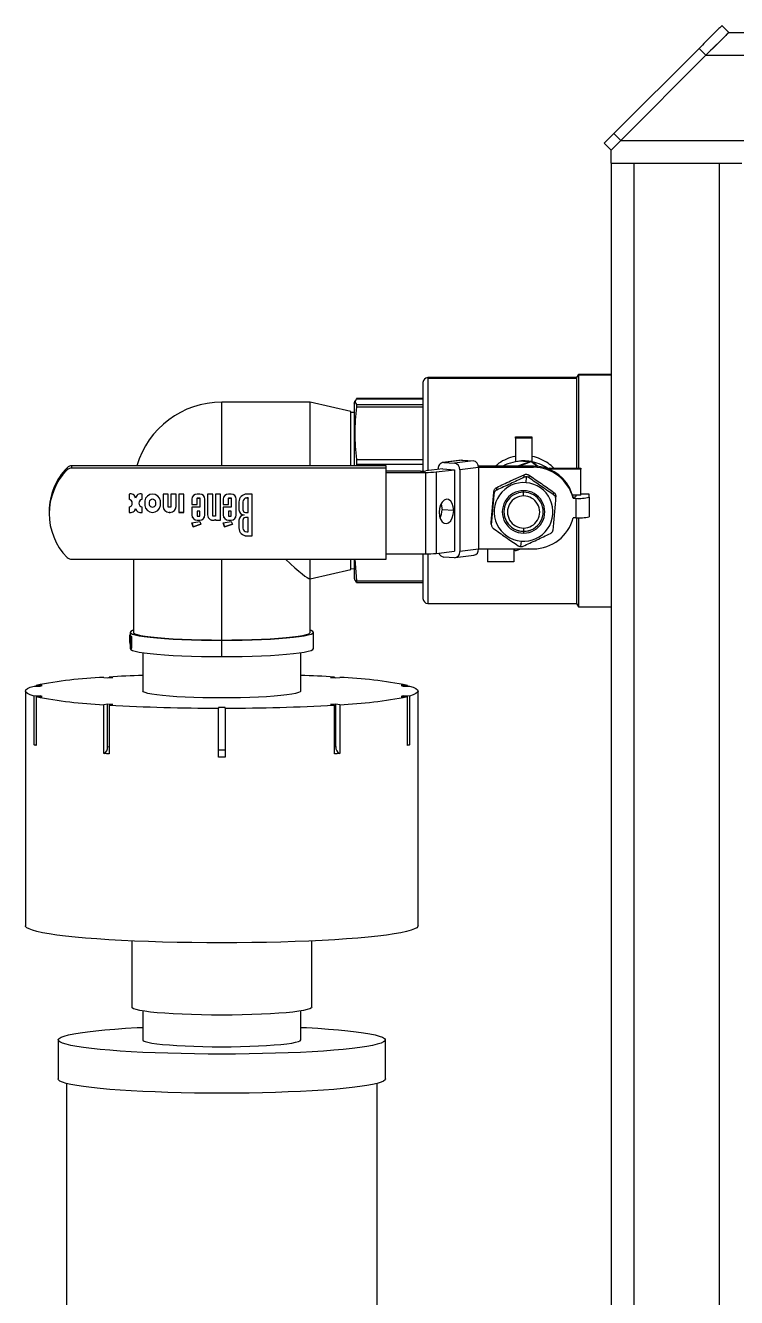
# Model space of a CAD drawing. Header units: millimetres. Extents: x -507 to 594, y -6 to 528.
# Drawn here: x 167.98 to 189.72, y 118.72 to 157.59 of the extents above; entities that cross this region are included whole.
import ezdxf

# ---------------------------------------------------------------- set-up
doc = ezdxf.new("R2010")
doc.units = ezdxf.units.MM

msp = doc.modelspace()

# ---------------------------------------------------------------- linework, layer by layer
at = {"color": 7, "linetype": 'Continuous', "lineweight": 25}
for p, q in [((189.4809, 157.3821), (189.2687, 157.5943)), ((189.481, 157.3823), (188.781, 156.6823)), ((189.481, 157.3823), (223.881, 157.3823)), ((188.5687, 156.8942), (185.9687, 154.2942)), ((188.7808, 156.6821), (186.1808, 154.0821)), ((188.781, 156.6823), (186.181, 154.0823)), ((188.7808, 156.6821), (188.5687, 156.8942)), ((185.881, 153.7823), (185.6689, 153.9944)), ((186.181, 154.0823), (185.881, 153.7823)), ((186.1808, 154.0821), (185.9687, 154.2942)), ((185.881, 153.3823), (185.881, 153.7823)), ((185.881, 153.3823), (185.881, 68.3823)), ((185.881, 153.3823), (186.581, 153.3823)), ((186.581, 153.3823), (186.581, 68.3823)), ((186.581, 153.3823), (189.181, 153.3823)), ((189.181, 153.3823), (189.181, 68.3823)), ((189.181, 153.3823), (189.881, 153.3823)), ((184.8233, 146.8323), (180.281, 146.8323)), ((180.281, 146.8191), (184.8233, 146.8191)), ((184.881, 146.9323), (184.8233, 146.8323)), ((184.8233, 146.8191), (184.881, 146.9187)), ((184.8233, 146.8323), (184.8233, 146.8191)), ((184.8233, 146.8191), (184.8233, 144.0635)), ((185.881, 146.9323), (184.881, 146.9323)), ((184.881, 146.9323), (184.881, 146.9187)), ((184.881, 146.9187), (184.881, 144.0629)), ((178.0965, 146.1885), (178.0445, 146.0973)), ((180.131, 146.1893), (178.0956, 146.1893)), ((178.0965, 146.1885), (180.131, 146.1885)), ((176.681, 146.0823), (173.981, 146.0823)), ((177.931, 145.7953), (176.681, 146.0823)), ((176.681, 144.1396), (176.681, 146.0823)), ((177.931, 144.1396), (177.931, 145.7953)), ((178.0475, 146.119), (178.031, 146.0573)), ((178.031, 146.0471), (178.0445, 146.0973)), ((178.031, 146.0573), (178.031, 146.0471)), ((178.031, 146.0471), (178.031, 144.1396)), ((178.0445, 146.0973), (178.0965, 146.0062)), ((178.0965, 146.0062), (180.131, 146.0062)), ((178.0965, 145.9355), (180.131, 145.9355)), ((178.031, 145.767), (177.931, 145.7702)), ((182.956, 144.9843), (182.956, 145.0192)), ((182.956, 145.0192), (183.456, 145.0192)), ((183.456, 145.0192), (183.456, 144.9843)), ((182.956, 144.9843), (182.956, 144.2637)), ((183.456, 144.9843), (182.956, 144.9843)), ((183.456, 144.9843), (183.456, 144.2714)), ((178.0965, 144.3328), (180.131, 144.3328)), ((181.3132, 144.3094), (180.7396, 144.238)), ((181.3379, 144.3102), (180.7643, 144.2388)), ((180.7643, 144.2388), (181.0919, 144.2188)), ((181.6655, 144.2902), (181.0919, 144.2188)), ((181.3132, 144.3094), (181.3379, 144.3102)), ((181.3379, 144.3102), (181.6655, 144.2902)), ((183.4303, 144.2738), (183.0236, 144.1264)), ((183.4303, 144.2562), (183.0786, 144.1264)), ((183.206, 144.2826), (183.206, 144.287)), ((183.206, 144.2826), (183.4114, 144.267)), ((183.4303, 144.2562), (183.4303, 144.2738)), ((183.4599, 144.251), (183.4599, 144.2686)), ((183.6385, 144.1193), (183.4599, 144.2686)), ((183.6329, 144.105), (183.4599, 144.251)), ((169.2582, 144.0109), (169.2582, 144.0806)), ((169.4002, 144.0698), (169.4002, 144.1396)), ((179.006, 144.1396), (169.4002, 144.1396)), ((179.006, 144.0698), (169.4002, 144.0698)), ((178.0965, 144.1868), (178.0941, 144.1396)), ((178.0965, 144.1868), (180.131, 144.1868)), ((179.006, 144.0698), (179.006, 144.1396)), ((179.006, 141.2805), (179.006, 144.0698)), ((180.057, 143.9727), (179.006, 143.9727)), ((179.006, 143.9379), (180.211, 143.9379)), ((180.211, 143.9379), (180.211, 141.4474)), ((180.7367, 144.0412), (180.2138, 143.9793)), ((180.5331, 143.952), (181.0996, 144.0191)), ((180.5331, 143.952), (180.5331, 141.4616)), ((180.6005, 144.0251), (180.6005, 144.0495)), ((180.7367, 144.0412), (181.0996, 144.0191)), ((181.0996, 144.0191), (181.0996, 141.5286)), ((181.8293, 144.0809), (181.2558, 144.0095)), ((181.2558, 144.0095), (181.2558, 141.5191)), ((183.506, 144.1264), (181.8251, 144.1264)), ((181.8291, 144.0915), (183.506, 144.0915)), ((181.8293, 144.0809), (181.8293, 141.5904)), ((182.8045, 143.6758), (183.2231, 143.8659)), ((183.2231, 143.7871), (183.2231, 143.8659)), ((183.3725, 143.7741), (183.3725, 143.8529)), ((183.506, 144.0915), (183.506, 144.1264)), ((183.9886, 144.0711), (183.9886, 144.0379)), ((183.9886, 144.0711), (184.956, 144.0623)), ((183.9886, 144.0379), (184.016, 144.018)), ((184.956, 144.0379), (183.9886, 144.0379)), ((184.956, 144.0623), (184.956, 144.0379)), ((184.956, 143.241), (184.956, 144.0379)), ((182.3859, 143.3982), (182.3859, 143.477)), ((183.2844, 143.6217), (183.2996, 143.8013)), ((184.7195, 143.183), (184.606, 143.4726)), ((171.1468, 143.2729), (171.1468, 143.1135)), ((171.5468, 143.1135), (171.5468, 143.2729)), ((171.6252, 143.068), (171.6252, 142.92)), ((172.1052, 142.92), (172.1052, 143.068)), ((172.3468, 143.2729), (172.1868, 143.2729)), ((172.1868, 143.2729), (172.1868, 142.8983)), ((172.3468, 142.8744), (172.3468, 143.2729)), ((172.5868, 143.2729), (172.4268, 143.2729)), ((172.4268, 143.2729), (172.4268, 142.8744)), ((172.5868, 142.8983), (172.5868, 143.2729)), ((172.8268, 143.2729), (172.6668, 143.2729)), ((172.6668, 143.2729), (172.6668, 142.715)), ((172.8268, 142.715), (172.8268, 143.2729)), ((173.0668, 143.1144), (173.0668, 143.1135)), ((173.0668, 143.1135), (173.0668, 142.9541)), ((173.3068, 143.2729), (173.2268, 143.2729)), ((173.2268, 143.1542), (173.3068, 143.1542)), ((173.2268, 143.1542), (173.2268, 143.1533)), ((173.2268, 142.9541), (173.2268, 143.1533)), ((173.2268, 143.1533), (173.3068, 143.1533)), ((173.3068, 143.1542), (173.3068, 143.1533)), ((173.3068, 143.1533), (173.3068, 142.8744)), ((173.4668, 143.1135), (173.4668, 143.1144)), ((173.4668, 142.6353), (173.4668, 143.1135)), ((173.7068, 143.2729), (173.5468, 143.2729)), ((173.5468, 143.2729), (173.5468, 142.6353)), ((173.7068, 142.5955), (173.7068, 143.2729)), ((173.9468, 143.2729), (173.7868, 143.2729)), ((173.7868, 143.2729), (173.7868, 142.5955)), ((173.9468, 142.4759), (173.9468, 143.2729)), ((174.0268, 143.1144), (174.0268, 143.1135)), ((174.0268, 143.1135), (174.0268, 142.9541)), ((174.2668, 143.2729), (174.1868, 143.2729)), ((174.1868, 143.1542), (174.2668, 143.1542)), ((174.1868, 143.1542), (174.1868, 143.1533)), ((174.1868, 142.9541), (174.1868, 143.1533)), ((174.1868, 143.1533), (174.2668, 143.1533)), ((174.2668, 143.1542), (174.2668, 143.1533)), ((174.2668, 143.1533), (174.2668, 142.8744)), ((174.4268, 143.1135), (174.4268, 143.1144)), ((174.4268, 142.6353), (174.4268, 143.1135)), ((174.9068, 143.2729), (174.7468, 143.2729)), ((174.7868, 143.1542), (174.7468, 143.1542)), ((174.7468, 143.1542), (174.7468, 143.1533)), ((174.7868, 143.1533), (174.7468, 143.1533)), ((174.7868, 143.1542), (174.7868, 143.1533)), ((174.7868, 142.715), (174.7868, 143.1533)), ((174.9068, 141.9978), (174.9068, 143.2729)), ((182.2999, 143.2758), (182.2999, 143.3546)), ((183.206, 143.3307), (183.206, 143.3761)), ((184.1292, 143.2463), (184.1292, 143.3251)), ((184.1932, 143.1238), (184.1932, 143.2027)), ((184.956, 143.241), (184.6968, 143.241)), ((184.7195, 143.1451), (184.7195, 143.183)), ((184.7195, 143.1451), (184.806, 143.1451)), ((184.806, 143.241), (184.806, 143.1974)), ((184.806, 143.1451), (184.806, 142.5474)), ((185.206, 143.2758), (184.956, 143.2758)), ((185.206, 143.18), (185.206, 143.2758)), ((185.206, 143.18), (185.206, 142.5822)), ((168.706, 142.7449), (168.706, 142.6752)), ((171.1468, 142.8744), (171.1468, 142.7142)), ((171.2468, 142.994), (171.2468, 142.9948)), ((171.3468, 142.837), (171.3468, 142.8362)), ((171.4468, 142.9948), (171.4468, 142.994)), ((171.5468, 142.7142), (171.5468, 142.8744)), ((171.7652, 143.0314), (171.7652, 143.0305)), ((171.7652, 143.0305), (171.7652, 142.9574)), ((171.9652, 143.0314), (171.9652, 143.0305)), ((171.9652, 142.9574), (171.9652, 143.0305)), ((172.4268, 142.8744), (172.3468, 142.8744)), ((172.3708, 142.7159), (172.4028, 142.7159)), ((172.3708, 142.7159), (172.3708, 142.715)), ((172.3708, 142.715), (172.4028, 142.715)), ((172.4028, 142.7159), (172.4028, 142.715)), ((172.6668, 142.7159), (172.8268, 142.7159)), ((172.6668, 142.715), (172.8268, 142.715)), ((173.0668, 142.955), (173.2268, 142.955)), ((173.0668, 142.9541), (173.2268, 142.9541)), ((173.3068, 142.8744), (173.0668, 142.8744)), ((173.0668, 142.8744), (173.0668, 142.6353)), ((173.3068, 142.7557), (173.2268, 142.7557)), ((173.2268, 142.7557), (173.2268, 142.7549)), ((173.3068, 142.7549), (173.2268, 142.7549)), ((173.2268, 142.7549), (173.2268, 142.5955)), ((173.3068, 142.7557), (173.3068, 142.7549)), ((173.3068, 142.5955), (173.3068, 142.7549)), ((174.0268, 142.955), (174.1868, 142.955)), ((174.0268, 142.9541), (174.1868, 142.9541)), ((174.2668, 142.8744), (174.0268, 142.8744)), ((174.0268, 142.8744), (174.0268, 142.6353)), ((174.2668, 142.7557), (174.1868, 142.7557)), ((174.1868, 142.7557), (174.1868, 142.7549)), ((174.2668, 142.7549), (174.1868, 142.7549)), ((174.1868, 142.7549), (174.1868, 142.5955)), ((174.2668, 142.7557), (174.2668, 142.7549)), ((174.2668, 142.5955), (174.2668, 142.7549)), ((174.5068, 143.0347), (174.5068, 143.0338)), ((174.5068, 143.0338), (174.5068, 142.7947)), ((174.6268, 143.0347), (174.6268, 143.0338)), ((174.6268, 143.0338), (174.6268, 142.7947)), ((174.7068, 142.715), (174.7868, 142.715)), ((181.07, 142.7703), (180.7133, 142.7932)), ((173.0668, 142.3962), (173.3068, 142.4361)), ((173.1068, 142.2767), (173.0668, 142.3962)), ((173.0671, 142.3963), (173.1068, 142.2776)), ((173.1068, 142.2776), (173.3464, 142.3571)), ((173.3468, 142.3564), (173.1068, 142.2767)), ((173.1068, 142.2767), (173.1068, 142.2776)), ((173.2268, 142.5955), (173.3068, 142.5955)), ((173.2268, 142.4768), (173.3068, 142.4768)), ((173.2268, 142.4768), (173.2268, 142.4759)), ((173.2268, 142.4759), (173.3068, 142.4759)), ((173.3068, 142.4768), (173.3068, 142.4759)), ((173.3068, 142.4361), (173.3468, 142.3564)), ((173.7868, 142.5955), (173.7068, 142.5955)), ((173.7868, 142.4982), (173.7868, 142.4973)), ((173.7868, 142.4973), (173.7868, 142.4759)), ((173.7868, 142.4768), (173.9468, 142.4768)), ((173.7868, 142.4759), (173.9468, 142.4759)), ((174.0268, 142.3962), (174.2668, 142.4361)), ((174.0668, 142.2767), (174.0268, 142.3962)), ((174.0271, 142.3963), (174.0668, 142.2776)), ((174.0668, 142.2776), (174.3064, 142.3571)), ((174.3068, 142.3564), (174.0668, 142.2767)), ((174.0668, 142.2767), (174.0668, 142.2776)), ((174.1868, 142.5955), (174.2668, 142.5955)), ((174.1868, 142.4768), (174.2668, 142.4768)), ((174.1868, 142.4768), (174.1868, 142.4759)), ((174.1868, 142.4759), (174.2668, 142.4759)), ((174.2668, 142.4768), (174.2668, 142.4759)), ((174.2668, 142.4361), (174.3068, 142.3564)), ((174.5068, 142.4768), (174.5068, 142.4759)), ((174.5068, 142.4759), (174.5068, 142.2369)), ((174.6268, 142.4768), (174.6268, 142.4759)), ((174.6268, 142.4759), (174.6268, 142.2369)), ((174.6668, 142.6362), (174.6668, 142.6353)), ((174.7868, 142.5565), (174.7068, 142.5565)), ((174.7068, 142.5565), (174.7068, 142.5556)), ((174.7868, 142.5556), (174.7068, 142.5556)), ((174.7868, 142.5565), (174.7868, 142.5556)), ((174.7868, 142.1173), (174.7868, 142.5556)), ((182.2194, 142.3591), (182.2194, 142.4379)), ((184.806, 142.5474), (184.7195, 142.5474)), ((184.8233, 142.5474), (184.8233, 139.9323)), ((184.881, 142.548), (184.881, 139.8323)), ((174.7468, 142.1173), (174.7868, 142.1173)), ((174.7468, 141.9986), (174.9068, 141.9986)), ((174.7468, 141.9986), (174.7468, 141.9978)), ((174.7468, 141.9978), (174.9068, 141.9978)), ((183.206, 142.2335), (183.206, 142.1359)), ((183.206, 142.1352), (183.206, 142.0811)), ((180.5331, 141.4616), (181.0996, 141.5286)), ((181.8293, 141.5904), (181.2558, 141.5191)), ((181.8293, 141.601), (183.506, 141.601)), ((182.106, 141.601), (182.106, 141.1988)), ((182.8958, 141.601), (182.9521, 141.5544)), ((182.906, 141.5926), (182.906, 141.1988)), ((182.9816, 141.5492), (183.1272, 141.601)), ((183.1276, 141.8354), (183.1124, 141.67)), ((183.206, 141.5929), (183.135, 141.5948)), ((183.354, 141.601), (183.206, 141.5929)), ((169.4002, 141.2805), (179.006, 141.2805)), ((171.281, 141.2805), (171.281, 139.0488)), ((176.681, 140.6823), (176.681, 141.2805)), ((177.931, 140.9693), (177.931, 141.2805)), ((178.031, 141.2805), (178.031, 140.7073)), ((178.0456, 141.2805), (178.0965, 140.622)), ((179.006, 141.4474), (180.211, 141.4474)), ((181.0919, 141.3298), (180.7643, 141.3498)), ((181.1166, 141.3306), (181.6902, 141.402)), ((182.906, 141.1988), (182.106, 141.1988)), ((176.681, 140.6823), (177.931, 140.9693)), ((177.931, 140.9944), (178.031, 140.9975)), ((176.6707, 140.6823), (176.681, 140.6823)), ((176.681, 139.0488), (176.681, 140.6823)), ((178.031, 140.7073), (178.0475, 140.6455)), ((178.0965, 140.576), (178.0563, 140.6465)), ((178.0957, 140.5752), (180.131, 140.5752)), ((178.0965, 140.622), (180.131, 140.622)), ((180.281, 139.9323), (184.8233, 139.9323)), ((184.8233, 139.9323), (184.881, 139.8323)), ((184.881, 139.8323), (185.881, 139.8323)), ((171.1712, 138.97), (171.181, 138.97)), ((171.1712, 138.8749), (171.1712, 138.9196)), ((171.1712, 138.8749), (171.1712, 138.8526)), ((171.1712, 138.7857), (171.1712, 138.8526)), ((171.1712, 138.8526), (171.1728, 138.8526)), ((171.1721, 138.974), (171.181, 138.974)), ((171.1721, 138.9603), (171.1821, 138.9603)), ((171.1721, 138.9268), (171.1721, 138.871)), ((171.1721, 138.871), (171.1728, 138.871)), ((171.1721, 138.7706), (171.1721, 138.8152)), ((171.1728, 138.9759), (171.181, 138.9759)), ((171.1728, 138.9759), (171.1728, 138.974)), ((171.1728, 138.9583), (171.1828, 138.9583)), ((171.1728, 138.8468), (171.1728, 138.9249)), ((171.1728, 138.8133), (171.1728, 138.7687)), ((171.1748, 138.9798), (171.181, 138.9798)), ((171.1748, 138.9098), (171.1748, 138.7759)), ((171.176, 138.9818), (171.181, 138.9818)), ((171.176, 138.9818), (171.176, 138.9798)), ((171.176, 138.774), (171.176, 138.9525)), ((171.176, 138.9525), (171.186, 138.9525)), ((171.1791, 138.9857), (171.181, 138.9857)), ((171.1791, 138.9486), (171.1791, 138.7589)), ((171.1791, 138.9486), (171.1891, 138.9486)), ((171.181, 138.9937), (171.1808, 138.9937)), ((171.1809, 138.7569), (171.1809, 138.9466)), ((171.1809, 138.9466), (171.1909, 138.9466)), ((171.181, 139.0488), (171.181, 138.9525)), ((171.185, 138.9427), (171.185, 138.7196)), ((171.185, 138.9427), (171.195, 138.9427)), ((171.1873, 138.8515), (171.1873, 138.8961)), ((171.1873, 138.7622), (171.1873, 138.8292)), ((171.1873, 138.8292), (171.1954, 138.8292)), ((171.1891, 138.9466), (171.1891, 138.9486)), ((171.1925, 138.9369), (171.2026, 138.9369)), ((171.1925, 138.9034), (171.1925, 138.8476)), ((171.1925, 138.8476), (171.1954, 138.8476)), ((171.1925, 138.7472), (171.1925, 138.7918)), ((171.1954, 138.9349), (171.2055, 138.9349)), ((171.1954, 138.8233), (171.1954, 138.9014)), ((171.1954, 138.7899), (171.1954, 138.7452)), ((171.2017, 138.8864), (171.2017, 138.7525)), ((171.2268, 138.9234), (171.2051, 138.9234)), ((171.2051, 138.7952), (171.2051, 138.8621)), ((171.2106, 138.7922), (171.2106, 138.8592)), ((171.2166, 138.9232), (171.2267, 138.9232)), ((171.2186, 138.8887), (171.2186, 138.766)), ((171.2251, 138.9193), (171.2353, 138.9193)), ((171.2251, 138.9193), (171.2251, 138.5623)), ((171.2353, 138.5623), (171.2353, 138.9193)), ((173.981, 138.3067), (173.981, 138.8048)), ((176.781, 138.5507), (176.781, 139.0488)), ((171.1713, 138.6843), (171.1814, 138.6843)), ((171.1728, 138.724), (171.1809, 138.724)), ((171.1732, 138.7007), (171.1832, 138.7007)), ((171.1809, 138.7235), (171.1809, 138.7295)), ((171.181, 138.6843), (171.181, 138.5507)), ((171.185, 138.7196), (171.1903, 138.7196)), ((171.1885, 138.6609), (171.1986, 138.6609)), ((171.1925, 138.7472), (171.1954, 138.7472)), ((171.1954, 138.7006), (171.2051, 138.7006)), ((171.1969, 138.6773), (171.2051, 138.6773)), ((171.2051, 138.639), (171.2051, 138.7059)), ((171.2106, 138.636), (171.2106, 138.703)), ((171.2126, 138.7466), (171.2227, 138.7466)), ((171.2186, 138.7214), (171.2186, 138.5987)), ((171.2251, 138.5623), (171.2353, 138.5623)), ((171.566, 138.4272), (171.566, 137.2557)), ((176.396, 137.2557), (176.396, 138.4272)), ((170.3739, 137.6735), (170.4909, 137.6595)), ((170.4909, 137.6595), (170.6527, 137.6697)), ((170.5357, 137.6623), (170.5357, 137.6838)), ((170.6527, 137.6697), (170.5357, 137.6838)), ((177.4263, 137.6838), (177.3092, 137.6697)), ((177.3092, 137.6697), (177.471, 137.6595)), ((177.4263, 137.6838), (177.4263, 137.6623)), ((177.471, 137.6595), (177.5881, 137.6735)), ((167.981, 137.2557), (167.981, 130.0831)), ((168.2445, 137.4089), (168.434, 137.4036)), ((168.3063, 137.4072), (168.3063, 137.4255)), ((168.4958, 137.4202), (168.3063, 137.4255)), ((168.434, 137.4036), (168.4958, 137.4202)), ((179.6556, 137.4255), (179.4662, 137.4202)), ((179.4662, 137.4202), (179.528, 137.4036)), ((179.528, 137.4036), (179.7174, 137.4089)), ((179.6556, 137.4255), (179.6556, 137.4072)), ((179.981, 130.0831), (179.981, 137.2557)), ((168.434, 137.1077), (168.2445, 137.1024)), ((168.2445, 135.6081), (168.2445, 137.1024)), ((168.3063, 137.0858), (168.4958, 137.0912)), ((168.3063, 137.0858), (168.3063, 135.5915)), ((168.4958, 137.0912), (168.434, 137.1077)), ((168.434, 137.0894), (168.434, 137.1077)), ((170.4909, 136.8518), (170.3739, 136.8378)), ((170.3739, 135.3435), (170.3739, 136.8378)), ((170.6527, 136.8416), (170.4909, 136.8518)), ((170.4909, 135.5568), (170.4909, 136.8518)), ((170.5357, 136.8275), (170.6527, 136.8416)), ((177.471, 136.8518), (177.3092, 136.8416)), ((177.3092, 136.8416), (177.4263, 136.8275)), ((177.5881, 136.8378), (177.471, 136.8518)), ((177.471, 135.5568), (177.471, 136.8518)), ((177.5881, 136.8378), (177.5881, 135.3435)), ((179.528, 137.1077), (179.4662, 137.0912)), ((179.4662, 137.0912), (179.6556, 137.0858)), ((179.7174, 137.1024), (179.528, 137.1077)), ((179.528, 137.0894), (179.528, 137.1077)), ((179.6556, 135.5915), (179.6556, 137.0858)), ((179.7174, 137.1024), (179.7174, 135.6081)), ((170.5357, 136.8275), (170.5357, 135.3332)), ((174.081, 136.7502), (173.881, 136.7502)), ((173.881, 136.7502), (173.881, 136.7328)), ((173.881, 135.2385), (173.881, 136.7328)), ((174.081, 136.7328), (174.081, 136.7502)), ((174.081, 136.7328), (174.081, 135.2385)), ((177.4263, 135.3332), (177.4263, 136.8275)), ((168.2747, 135.5998), (168.2445, 135.6081)), ((168.3063, 135.5915), (168.2747, 135.5998)), ((170.4543, 135.3383), (170.3739, 135.3435)), ((170.5357, 135.3332), (170.4543, 135.3383)), ((173.881, 135.4551), (174.081, 135.4551)), ((177.5077, 135.3383), (177.4263, 135.3332)), ((177.5881, 135.3435), (177.5077, 135.3383)), ((179.6873, 135.5998), (179.6556, 135.5915)), ((179.7174, 135.6081), (179.6873, 135.5998)), ((173.981, 135.2384), (173.881, 135.2385)), ((174.081, 135.2385), (173.981, 135.2384)), ((171.231, 129.6183), (171.231, 127.5926)), ((176.731, 127.5926), (176.731, 129.6183)), ((171.566, 127.4779), (171.566, 126.5964)), ((176.396, 126.5964), (176.396, 127.4779)), ((168.981, 126.5964), (168.981, 125.4009)), ((178.981, 125.4009), (178.981, 126.5964)), ((169.231, 125.2649), (169.231, 100.9942)), ((178.731, 100.9942), (178.731, 125.2649))]:
    msp.add_line(p, q, dxfattribs=at)
at = {"color": 8, "linetype": 'Continuous', "lineweight": 25}
for p, q in [((188.781, 156.6823), (223.881, 156.6823)), ((186.181, 154.0823), (223.881, 154.0823)), ((180.281, 146.8323), (180.281, 146.8191)), ((180.281, 146.8191), (180.281, 143.9873)), ((184.881, 146.9187), (185.881, 146.9187)), ((173.981, 144.1396), (173.981, 146.0823)), ((183.206, 143.215), (183.206, 143.3307)), ((183.206, 142.1352), (183.206, 142.1359)), ((173.981, 138.8135), (173.981, 141.2805)), ((180.281, 141.4479), (180.281, 139.9323)), ((171.1748, 138.9098), (171.176, 138.9098)), ((171.2017, 138.8864), (171.2059, 138.8864)), ((171.2106, 138.8592), (171.2186, 138.8592)), ((171.2106, 138.7922), (171.2186, 138.7922)), ((171.1748, 138.7759), (171.176, 138.7759)), ((171.2106, 138.703), (171.2186, 138.703)), ((171.2106, 138.636), (171.2186, 138.636)), ((171.2145, 138.768), (171.2186, 138.768)), ((171.2166, 138.5996), (171.2186, 138.5996)), ((170.4909, 135.5568), (170.5357, 135.5539)), ((177.4263, 135.5539), (177.471, 135.5568))]:
    msp.add_line(p, q, dxfattribs=at)
at = {"color": 7, "linetype": 'Continuous', "lineweight": 25, "flags": 128}
for points in [[(181.07, 142.7703), (181.0591, 142.8845), (181.0275, 142.9849), (180.9783, 143.0617), (180.9163, 143.1074), (180.8476, 143.1176), (180.7788, 143.0912), (180.7168, 143.0308), (180.6676, 142.9423), (180.636, 142.8344), (180.6252, 142.7177)], [(180.6252, 142.7177), (180.636, 142.6035), (180.6676, 142.5031), (180.7168, 142.4263), (180.7788, 142.3806), (180.8476, 142.3704), (180.9163, 142.3968), (180.9783, 142.4572), (181.0275, 142.5457), (181.0591, 142.6536), (181.07, 142.7703)], [(180.6835, 142.9767), (180.7024, 142.9074), (180.7133, 142.7932)], [(171.281, 139.1134), (171.2512, 139.1031), (171.1986, 139.0761), (171.181, 139.0488), (171.1986, 139.0215), (171.2512, 138.9945), (171.3381, 138.9682), (171.4583, 138.9429), (171.6102, 138.919), (171.7919, 138.8967), (172.0011, 138.8762), (172.2352, 138.858), (172.4913, 138.8422), (172.7661, 138.8289), (173.0562, 138.8185), (173.3579, 138.8109), (173.6675, 138.8063), (173.981, 138.8048)], [(171.281, 139.0488), (171.2856, 139.0351), (171.322, 139.0079), (171.3944, 138.9813), (171.5018, 138.9556), (171.6427, 138.9311), (171.8153, 138.9083), (172.0171, 138.8873), (172.2455, 138.8685), (172.4973, 138.8522), (172.7692, 138.8385), (173.0575, 138.8277), (173.3583, 138.8198), (173.6675, 138.8151), (173.981, 138.8135)], [(173.981, 138.8048), (174.2945, 138.8063), (174.6041, 138.8109), (174.9058, 138.8185), (175.1959, 138.8289), (175.4707, 138.8422), (175.7268, 138.858), (175.9609, 138.8762), (176.1701, 138.8967), (176.3518, 138.919), (176.5037, 138.9429), (176.6239, 138.9682), (176.7108, 138.9945), (176.7634, 139.0215), (176.781, 139.0488), (176.7634, 139.0761), (176.7108, 139.1031), (176.681, 139.1134)], [(173.981, 138.8135), (174.2944, 138.8151), (174.6037, 138.8198), (174.9044, 138.8277), (175.1927, 138.8385), (175.4647, 138.8522), (175.7165, 138.8685), (175.9449, 138.8873), (176.1467, 138.9083), (176.3193, 138.9311), (176.4602, 138.9556), (176.5676, 138.9813), (176.64, 139.0079), (176.6764, 139.0351), (176.681, 139.0488)], [(171.181, 138.5507), (171.1986, 138.5234), (171.2512, 138.4964), (171.3381, 138.4701), (171.4583, 138.4448), (171.6102, 138.4209), (171.7919, 138.3986), (172.0011, 138.3781), (172.2352, 138.3599), (172.4913, 138.3441), (172.7661, 138.3308), (173.0562, 138.3204), (173.3579, 138.3128), (173.6675, 138.3082), (173.981, 138.3067)], [(173.981, 138.3067), (174.2945, 138.3082), (174.6041, 138.3128), (174.9058, 138.3204), (175.1959, 138.3308), (175.4707, 138.3441), (175.7268, 138.3599), (175.9609, 138.3781), (176.1701, 138.3986), (176.3518, 138.4209), (176.5037, 138.4448), (176.6239, 138.4701), (176.7108, 138.4964), (176.7634, 138.5234), (176.781, 138.5507)], [(168.2445, 137.1024), (168.1297, 137.1399), (168.0472, 137.1782), (167.9976, 137.2168), (167.981, 137.2557), (167.9976, 137.2945), (168.0472, 137.3332), (168.1297, 137.3714), (168.2445, 137.4089)], [(173.981, 137.0452), (173.6899, 137.0467), (173.403, 137.0513), (173.1246, 137.0589), (172.8587, 137.0693), (172.6091, 137.0824), (172.3796, 137.0981), (172.1733, 137.1161), (171.9935, 137.1361), (171.8426, 137.1578), (171.7229, 137.181), (171.6362, 137.2053), (171.5836, 137.2303), (171.566, 137.2557)], [(176.396, 137.2557), (176.3784, 137.2303), (176.3258, 137.2053), (176.2391, 137.181), (176.1194, 137.1578), (175.9685, 137.1361), (175.7886, 137.1161), (175.5824, 137.0981), (175.3529, 137.0824), (175.1033, 137.0693), (174.8374, 137.0589), (174.5589, 137.0513), (174.2721, 137.0467), (173.981, 137.0452)], [(179.7174, 137.4089), (179.8323, 137.3714), (179.9147, 137.3332), (179.9644, 137.2945), (179.981, 137.2557), (179.9644, 137.2168), (179.9147, 137.1782), (179.8323, 137.1399), (179.7174, 137.1024)], [(168.2445, 135.6081), (168.2815, 135.6131), (168.3063, 135.6209)], [(179.6556, 135.6209), (179.6804, 135.6131), (179.7174, 135.6081)], [(173.981, 129.5601), (173.5217, 129.5617), (173.0651, 129.5662), (172.6139, 129.5739), (172.1707, 129.5845), (171.7381, 129.598), (171.3187, 129.6144), (170.9149, 129.6336), (170.5291, 129.6553), (170.1635, 129.6796), (169.8204, 129.7063), (169.5017, 129.7351), (169.2092, 129.766), (168.9448, 129.7988), (168.7099, 129.8332), (168.506, 129.8691), (168.3342, 129.9063), (168.1955, 129.9445), (168.0907, 129.9835), (168.0206, 130.0231), (167.9854, 130.063), (167.981, 130.0831)], [(179.981, 130.0831), (179.9766, 130.063), (179.9414, 130.0231), (179.8712, 129.9835), (179.7665, 129.9445), (179.6278, 129.9063), (179.456, 129.8691), (179.2521, 129.8332), (179.0172, 129.7988), (178.7527, 129.766), (178.4603, 129.7351), (178.1416, 129.7063), (177.7984, 129.6796), (177.4329, 129.6553), (177.0471, 129.6336), (176.6433, 129.6144), (176.2239, 129.598), (175.7913, 129.5845), (175.3481, 129.5739), (174.8969, 129.5662), (174.4403, 129.5617), (173.981, 129.5601)], [(173.981, 127.3529), (173.6675, 127.3545), (173.3581, 127.3591), (173.0569, 127.3668), (172.7676, 127.3775), (172.4942, 127.3909), (172.2402, 127.407), (172.0089, 127.4255), (171.8033, 127.4462), (171.626, 127.4688), (171.4795, 127.493), (171.3656, 127.5185), (171.2858, 127.545), (171.2411, 127.5721), (171.231, 127.5926)], [(176.731, 127.5926), (176.7209, 127.5721), (176.6762, 127.545), (176.5964, 127.5185), (176.4825, 127.493), (176.336, 127.4688), (176.1587, 127.4462), (175.9531, 127.4255), (175.7218, 127.407), (175.4678, 127.3909), (175.1943, 127.3775), (174.9051, 127.3668), (174.6039, 127.3591), (174.2945, 127.3545), (173.981, 127.3529)], [(173.981, 126.1606), (173.5626, 126.1621), (173.1471, 126.1667), (172.7375, 126.1743), (172.3367, 126.1848), (171.9473, 126.1983), (171.5722, 126.2145), (171.214, 126.2334), (170.8753, 126.2549), (170.5583, 126.2787), (170.2653, 126.3048), (169.9983, 126.3329), (169.7594, 126.3629), (169.55, 126.3945), (169.3717, 126.4275), (169.2257, 126.4617), (169.1131, 126.4969), (169.0346, 126.5327), (168.9909, 126.569), (168.9821, 126.6055), (169.0084, 126.6419), (169.0696, 126.678), (169.1652, 126.7136), (169.2946, 126.7483), (169.4569, 126.7819), (169.6509, 126.8143), (169.8752, 126.8451), (170.1284, 126.8741), (170.4086, 126.9013), (170.7139, 126.9263), (171.0421, 126.9489), (171.3909, 126.9691), (171.566, 126.9779)], [(176.396, 126.9779), (176.5711, 126.9691), (176.9199, 126.9489), (177.2481, 126.9263), (177.5534, 126.9013), (177.8336, 126.8741), (178.0867, 126.8451), (178.3111, 126.8143), (178.5051, 126.7819), (178.6674, 126.7483), (178.7968, 126.7136), (178.8924, 126.678), (178.9536, 126.6419), (178.9799, 126.6055), (178.9711, 126.569), (178.9274, 126.5327), (178.8489, 126.4969), (178.7363, 126.4617), (178.5903, 126.4275), (178.412, 126.3945), (178.2026, 126.3629), (177.9636, 126.3329), (177.6967, 126.3048), (177.4037, 126.2787), (177.0867, 126.2549), (176.7479, 126.2334), (176.3898, 126.2145), (176.0147, 126.1983), (175.6253, 126.1848), (175.2244, 126.1743), (174.8148, 126.1667), (174.3994, 126.1621), (173.981, 126.1606)], [(171.566, 126.5964), (171.5836, 126.571), (171.6362, 126.546), (171.7229, 126.5217), (171.8426, 126.4986), (171.9935, 126.4768), (172.1733, 126.4568), (172.3796, 126.4388), (172.6091, 126.4232), (172.8587, 126.41), (173.1246, 126.3996), (173.403, 126.392), (173.6899, 126.3874), (173.981, 126.3859), (174.2721, 126.3874), (174.5589, 126.392), (174.8374, 126.3996), (175.1033, 126.41), (175.3529, 126.4232), (175.5824, 126.4388), (175.7886, 126.4568), (175.9685, 126.4768), (176.1194, 126.4986), (176.2391, 126.5217), (176.3258, 126.546), (176.3784, 126.571), (176.396, 126.5964)], [(173.981, 124.9652), (173.5626, 124.9667), (173.1471, 124.9713), (172.7375, 124.9789), (172.3367, 124.9894), (171.9473, 125.0028), (171.5722, 125.0191), (171.214, 125.038), (170.8753, 125.0594), (170.5583, 125.0833), (170.2653, 125.1093), (169.9983, 125.1375), (169.7594, 125.1674), (169.55, 125.199), (169.3717, 125.2321), (169.2257, 125.2663), (169.1131, 125.3014), (169.0346, 125.3373), (168.9909, 125.3736), (168.981, 125.4009)], [(178.981, 125.4009), (178.9711, 125.3736), (178.9274, 125.3373), (178.8489, 125.3014), (178.7363, 125.2663), (178.5903, 125.2321), (178.412, 125.199), (178.2026, 125.1674), (177.9636, 125.1375), (177.6967, 125.1093), (177.4037, 125.0833), (177.0867, 125.0594), (176.7479, 125.038), (176.3898, 125.0191), (176.0147, 125.0028), (175.6253, 124.9894), (175.2244, 124.9789), (174.8148, 124.9713), (174.3994, 124.9667), (173.981, 124.9652)]]:
    msp.add_lwpolyline(points, dxfattribs=at)
at = {"color": 7, "linetype": 'Continuous', "lineweight": 25}
for centre, radius, start, end in [((180.281, 146.6823), 0.15, 90, 180), ((173.981, 143.3823), 2.7, 90, 163.71061), ((180.7712, 144.0673), 0.1717, 92.3088, 185.92413), ((181.6321, 144.0952), 0.1978, 355.85581, 80.26534), ((183.2059, 142.9285), 1.3541, 89.9952, 117.79835), ((183.206, 142.932), 1.355, 89.99972, 100.63183), ((183.206, 142.9319), 1.355, 80.92168, 90.00015), ((183.4406, 144.2455), 0.0301, 50.13747, 109.93711), ((183.2066, 142.93), 1.3526, 54.00837, 78.53209), ((170.599, 142.7443), 1.893, 135.09651, 179.98245), ((170.5981, 142.6752), 1.892, 135.08855, 224.91145), ((169.4001, 143.9392), 0.2004, 89.98096, 135.09717), ((169.4001, 143.8695), 0.2004, 89.98096, 135.09717), ((180.0695, 145.539), 1.5664, 269.54229, 275.28345), ((180.2388, 146.9701), 3.0324, 269.47524, 275.56928), ((181.0585, 144.0238), 0.1978, 355.85581, 80.26534), ((183.507, 142.8757), 1.2507, 28.50565, 90.04404), ((183.5076, 142.8424), 1.2491, 14.02384, 90.07466), ((183.2034, 142.7288), 0.8966, 84.81728, 265.1446), ((183.2085, 142.7284), 0.8966, 264.81728, 85.1446), ((171.1905, 143.1197), 0.1594, 11.327, 105.93409), ((171.1251, 142.9947), 0.1217, 0.08345, 79.74263), ((171.1253, 142.994), 0.1215, 280.20716, 79.79284), ((171.503, 143.1197), 0.1594, 74.06591, 168.673), ((171.5685, 142.9947), 0.1217, 100.25737, 179.91655), ((171.5683, 142.994), 0.1215, 100.20716, 259.79284), ((171.8652, 143.03), 0.243, 8.97861, 171.02139), ((171.8652, 143.0127), 0.1017, 10.57049, 169.42951), ((171.8652, 143.0118), 0.1017, 10.57049, 169.42951), ((173.2265, 143.1132), 0.1597, 89.89099, 179.89057), ((173.3071, 143.1132), 0.1597, 0.10943, 90.10901), ((174.1865, 143.1132), 0.1597, 89.89099, 179.89057), ((174.2671, 143.1132), 0.1597, 0.10943, 90.10901), ((174.7463, 143.0333), 0.2395, 89.89099, 179.89057), ((174.7466, 143.0344), 0.1198, 89.89099, 179.89057), ((174.7466, 143.0336), 0.1198, 89.89099, 179.89057), ((183.2041, 142.7286), 0.6475, 89.83115, 270.16885), ((183.2042, 142.7336), 0.5977, 89.82421, 270.17579), ((183.2042, 142.7329), 0.5977, 89.82421, 270.17579), ((183.2046, 142.7242), 0.4908, 89.83353, 270.16647), ((183.2079, 142.7286), 0.6475, 269.83115, 90.16885), ((183.2078, 142.7336), 0.5977, 269.82421, 90.17579), ((183.2078, 142.7329), 0.5977, 269.82421, 90.17579), ((183.2074, 142.7242), 0.4908, 269.83353, 90.16647), ((184.7326, 143.3716), 0.189, 266.00184, 292.83527), ((184.9052, 144.3186), 1.1777, 265.16619, 284.79594), ((171.1905, 142.8683), 0.1594, 254.06591, 348.673), ((171.1905, 142.8675), 0.1594, 254.06591, 348.673), ((171.503, 142.8683), 0.1594, 191.327, 285.93409), ((171.503, 142.8675), 0.1594, 191.327, 285.93409), ((171.8652, 142.9587), 0.243, 188.97861, 351.02139), ((171.8652, 142.9579), 0.243, 188.97861, 351.02139), ((171.8652, 142.9761), 0.1017, 190.57049, 349.42951), ((172.3704, 142.8995), 0.1837, 180.10943, 270.10901), ((172.3704, 142.8987), 0.1837, 180.10943, 270.10901), ((172.4031, 142.8995), 0.1837, 269.89099, 359.89057), ((172.4031, 142.8987), 0.1837, 269.89099, 359.89057), ((174.6665, 142.7959), 0.1597, 180.10943, 270.10901), ((174.6665, 142.795), 0.1597, 180.10943, 270.10901), ((174.7066, 142.7949), 0.0798, 180.10943, 270.10901), ((180.1454, 142.7849), 0.568, 333.80305, 0.83855), ((173.2265, 142.6365), 0.1597, 180.10943, 270.10901), ((173.2265, 142.6356), 0.1597, 180.10943, 270.10901), ((173.3071, 142.6365), 0.1597, 269.89099, 359.89057), ((173.3071, 142.6356), 0.1597, 269.89099, 359.89057), ((173.7068, 142.6367), 0.16, 180.18074, 300.00825), ((173.7068, 142.6358), 0.16, 180.18074, 300.00825), ((174.1865, 142.6365), 0.1597, 180.10943, 270.10901), ((174.1865, 142.6356), 0.1597, 180.10943, 270.10901), ((174.2671, 142.6365), 0.1597, 269.89099, 359.89057), ((174.2671, 142.6356), 0.1597, 269.89099, 359.89057), ((174.6665, 142.4756), 0.1597, 89.89099, 179.89057), ((174.7066, 142.4767), 0.0798, 89.89099, 179.89057), ((174.7066, 142.4758), 0.0798, 89.89099, 179.89057), ((183.5076, 142.8501), 1.2491, 269.92534, 345.97616), ((184.9052, 143.7209), 1.1777, 265.16619, 284.79594), ((174.7463, 142.2382), 0.2395, 180.10943, 270.10901), ((174.7463, 142.2373), 0.2395, 180.10943, 270.10901), ((174.7466, 142.2371), 0.1198, 180.10943, 270.10901), ((181.085, 141.5013), 0.1717, 272.3088, 5.92413), ((181.6541, 141.5742), 0.176, 281.83359, 5.29773), ((169.4001, 141.4809), 0.2004, 224.90282, 270.01904), ((180.2388, 144.4796), 3.0324, 269.47524, 275.56928), ((180.7868, 141.5274), 0.179, 198.21386, 262.77989), ((180.281, 140.0823), 0.15, 180, 270), ((171.194, 138.9669), 0.0231, 162.13873, 172.09615), ((171.194, 138.8781), 0.0231, 187.90385, 197.86127), ((171.1948, 138.856), 0.0239, 188.04546, 202.65242), ((171.1966, 138.9682), 0.0257, 197.7909, 202.41852), ((171.1966, 138.9347), 0.0257, 197.7909, 202.41852), ((171.1966, 138.8231), 0.0257, 197.7909, 202.41852), ((171.2004, 138.9644), 0.0299, 149.08163, 157.46356), ((171.2116, 138.9572), 0.0432, 138.78927, 145.3556), ((171.2116, 138.977), 0.0432, 214.6444, 221.21073), ((171.2275, 138.9917), 0.0649, 224.0596, 229.07743), ((171.2065, 138.9682), 0.0257, 197.85067, 202.49093), ((171.2216, 138.9771), 0.0432, 214.74097, 221.31325), ((171.2481, 138.9272), 0.0971, 231.24663, 235.0908), ((171.2521, 138.9101), 0.1037, 231.34798, 236.87235), ((171.2375, 138.9919), 0.065, 224.16279, 229.17992), ((171.2601, 139.0335), 0.1179, 235.02721, 236.71791), ((171.2601, 139), 0.1179, 235.02721, 236.71791), ((171.2601, 138.8884), 0.1179, 235.02721, 236.71791), ((171.2703, 139.034), 0.1184, 235.12463, 236.81325), ((171.3379, 139.1774), 0.2817, 244.48425, 246.39513), ((171.3288, 139.1245), 0.2602, 244.45223, 244.95526), ((171.3483, 139.1789), 0.2832, 244.56626, 246.47301), ((171.1966, 138.7785), 0.0257, 197.7909, 202.41852), ((171.1966, 138.745), 0.0257, 197.7909, 202.41852), ((171.2189, 138.7936), 0.0529, 221.1019, 223.97446), ((171.2275, 138.7686), 0.0649, 224.0596, 229.07743), ((171.2601, 138.8438), 0.1179, 235.02721, 236.71791), ((171.2601, 138.8103), 0.1179, 235.02721, 236.71791), ((171.3258, 138.9955), 0.2533, 243.93822, 244.9621), ((171.3258, 138.9509), 0.2533, 243.93822, 244.9621), ((171.3288, 138.8344), 0.2602, 244.45223, 244.95526), ((171.3379, 138.8204), 0.2817, 244.48425, 246.39513), ((170.9394, 124.218), 13.4674, 92.4065, 101.27448), ((173.2998, 91.8948), 45.8724, 92.16612, 93.45459), ((174.6622, 91.8948), 45.8724, 86.54541, 87.83388), ((177.0226, 124.218), 13.4674, 78.72552, 87.5935), ((170.9394, 150.2933), 13.4674, 258.72552, 267.5935), ((177.0226, 150.2933), 13.4674, 272.4065, 281.27448), ((173.8402, 194.4061), 57.6733, 266.715286, 270.040507), ((174.1218, 194.4061), 57.6733, 269.959493, 273.284714), ((170.2921, 135.5272), 0.2011, 294.00679, 8.46948), ((177.6699, 135.5272), 0.2011, 171.53052, 245.99321)]:
    msp.add_arc(centre, radius, start, end, dxfattribs=at)
for centre, major_axis, ratio, start_param, end_param in [((173.981, 143.3823), (-2.6974, 2.6974), 0.0436609, 2.4193173, 3.0979594), ((173.981, 138.7161), (2.81, 0), 0.0788767, 3.1057131, 3.1296351), ((173.981, 138.8221), (0, 8.6428), 0.325125, 1.5827539, 1.5867401), ((173.981, 138.6733), (2.81, 0), 0.2449092, 3.1017244, 3.1256489), ((173.981, 138.9336), (0, 5.8435), 0.4808744, 1.6066759, 1.6106645), ((173.981, 138.6733), (2.8, 0), 0.2449092, 3.1015819, 3.125592), ((173.981, 138.9336), (0, 5.8227), 0.4808744, 1.6068041, 1.610807), ((173.981, 138.6714), (2.81, 0), 0.0788767, 3.0096801, 3.0337681), ((173.981, 139.6254), (0, 8.6428), 0.325125, 1.6786208, 1.6826307), ((173.981, 138.584), (2.81, 0), 0.2449092, 3.0056583, 3.0297582), ((173.981, 139.4692), (0, 5.8435), 0.4808744, 1.7027088, 1.7067306), ((173.981, 138.584), (2.8, 0), 0.2449092, 3.0051698, 3.0293571)]:
    msp.add_ellipse(centre, major_axis=major_axis, ratio=ratio, start_param=start_param, end_param=end_param, dxfattribs=at)
for points, knots in [([(189.2687, 157.5943), (189.2581, 157.5836), (189.2376, 157.5631), (189.12, 157.4455), (188.9619, 157.2874), (188.7737, 157.0992), (188.6363, 156.9618), (188.5687, 156.8942)], [0, 0, 0, 0, 0.1962013, 0.3770655, 0.5610824, 0.7840476, 1, 1, 1, 1]), ([(189.4809, 157.3821), (189.4702, 157.3715), (189.4497, 157.351), (189.3321, 157.2334), (189.174, 157.0753), (188.9858, 156.8871), (188.8484, 156.7497), (188.7808, 156.6821)], [0, 0, 0, 0, 0.1962013, 0.3770655, 0.5610824, 0.7840476, 1, 1, 1, 1]), ([(185.9687, 154.2942), (185.9116, 154.2372), (185.8099, 154.1354), (185.7119, 154.0374), (185.6689, 153.9944)], [0, 0, 0, 0, 0.5605694, 1, 1, 1, 1]), ([(186.1808, 154.0821), (186.1238, 154.025), (186.0221, 153.9233), (185.9241, 153.8253), (185.881, 153.7823)], [0, 0, 0, 0, 0.5605694, 1, 1, 1, 1]), ([(180.131, 146.6821), (180.131, 146.668), (180.131, 146.6396), (180.131, 146.438), (180.131, 146.128), (180.131, 145.71), (180.131, 145.2036), (180.131, 144.6253), (180.131, 144.2047), (180.131, 143.9819), (180.131, 143.974)], [0, 0, 0, 0, 0.1421086, 0.2842171, 0.4263257, 0.5684342, 0.7105428, 0.8526514, 0.9947599, 1, 1, 1, 1]), ([(178.0965, 146.0062), (178.0975, 146.0043), (178.0997, 146.0005), (178.1005, 145.9853), (178.0997, 145.9641), (178.0975, 145.945), (178.0965, 145.9355)], [0, 0, 0, 0, 0.25021676, 0.50016077, 0.75078551, 1, 1, 1, 1]), ([(178.0965, 144.3328), (178.0975, 144.3223), (178.0997, 144.3013), (178.1005, 144.2647), (178.0997, 144.226), (178.0975, 144.1999), (178.0965, 144.1868)], [0, 0, 0, 0, 0.2501674, 0.500108, 0.7507328, 1, 1, 1, 1]), ([(182.956, 144.4247), (182.9508, 144.4242), (182.8568, 144.4151), (182.6843, 144.346), (182.4834, 144.2468), (182.3832, 144.1571), (182.3489, 144.1264)], [0, 0, 0, 0, 0.0229015, 0.4106636, 0.7983404, 1, 1, 1, 1]), ([(183.4599, 144.251), (183.4578, 144.2525), (183.4535, 144.2556), (183.4458, 144.2579), (183.4379, 144.2584), (183.4328, 144.2569), (183.4303, 144.2562)], [0, 0, 0, 0, 0.2502277, 0.5002309, 0.7501412, 1, 1, 1, 1]), ([(184.1303, 144.0698), (184.0745, 144.1208), (183.9531, 144.2315), (183.7279, 144.3468), (183.555, 144.4151), (183.4612, 144.4243), (183.456, 144.4248)], [0, 0, 0, 0, 0.29307355, 0.63668045, 0.97996417, 1, 1, 1, 1]), ([(183.2231, 143.8659), (183.2353, 143.8703), (183.2597, 143.8791), (183.2998, 143.8801), (183.339, 143.8722), (183.3614, 143.8593), (183.3726, 143.8529)], [0, 0, 0, 0, 0.2502476, 0.5003327, 0.7502942, 1, 1, 1, 1]), ([(183.3725, 143.8529), (183.4987, 143.767), (183.751, 143.5954), (184.0032, 143.4151), (184.1293, 143.325)], [0, 0, 0, 0, 0.5003683, 1, 1, 1, 1]), ([(182.2999, 143.3546), (182.302, 143.3672), (182.3062, 143.3925), (182.3252, 143.4274), (182.3518, 143.4574), (182.3746, 143.4705), (182.3859, 143.477)], [0, 0, 0, 0, 0.2502476, 0.5003327, 0.7502941, 1, 1, 1, 1]), ([(183.2231, 143.7871), (183.0835, 143.7201), (182.8044, 143.5862), (182.5253, 143.4608), (182.3859, 143.3982)], [0, 0, 0, 0, 0.5003683, 1, 1, 1, 1]), ([(182.3859, 143.477), (182.4551, 143.5104), (182.5935, 143.5772), (182.7342, 143.6429), (182.8045, 143.6758)], [0, 0, 0, 0, 0.50031788, 1, 1, 1, 1]), ([(183.2996, 143.8013), (183.2863, 143.8015), (183.2597, 143.8019), (183.2353, 143.792), (183.2231, 143.7871)], [0, 0, 0, 0, 0.5002666, 1, 1, 1, 1]), ([(183.3726, 143.7741), (183.3614, 143.781), (183.339, 143.795), (183.3127, 143.7992), (183.2996, 143.8013)], [0, 0, 0, 0, 0.5001542, 1, 1, 1, 1]), ([(184.1293, 143.2462), (184.0031, 143.3321), (183.7508, 143.5038), (183.4986, 143.684), (183.3725, 143.7741)], [0, 0, 0, 0, 0.5003683, 1, 1, 1, 1]), ([(182.2193, 142.4378), (182.2328, 142.5929), (182.2596, 142.9028), (182.2864, 143.2041), (182.2999, 143.3546)], [0, 0, 0, 0, 0.5003682, 1, 1, 1, 1]), ([(182.2999, 143.2758), (182.2864, 143.1207), (182.2595, 142.8108), (182.2327, 142.5096), (182.2193, 142.359)], [0, 0, 0, 0, 0.5003682, 1, 1, 1, 1]), ([(182.3859, 143.3982), (182.3745, 143.3921), (182.3518, 143.3798), (182.3251, 143.3501), (182.3061, 143.3148), (182.302, 143.2888), (182.2999, 143.2758)], [0, 0, 0, 0, 0.2502476, 0.5003327, 0.7502941, 1, 1, 1, 1]), ([(184.1121, 142.1941), (184.1256, 142.3448), (184.1524, 142.6461), (184.1792, 142.956), (184.1926, 143.1108)], [0, 0, 0, 0, 0.5003682, 1, 1, 1, 1]), ([(184.1292, 143.3251), (184.1393, 143.3167), (184.1595, 143.2998), (184.1806, 143.2657), (184.1931, 143.2279), (184.1928, 143.2024), (184.1926, 143.1896)], [0, 0, 0, 0, 0.2502476, 0.5003327, 0.7502942, 1, 1, 1, 1]), ([(184.1926, 143.1108), (184.1928, 143.124), (184.1931, 143.1504), (184.1805, 143.1885), (184.1595, 143.2222), (184.1393, 143.2383), (184.1292, 143.2463)], [0, 0, 0, 0, 0.2502476, 0.5003327, 0.7502942, 1, 1, 1, 1]), ([(182.2194, 142.3591), (182.2192, 142.3463), (182.2188, 142.3207), (182.2315, 142.2829), (182.2525, 142.2488), (182.2727, 142.232), (182.2828, 142.2236)], [0, 0, 0, 0, 0.2502476, 0.5003327, 0.7502942, 1, 1, 1, 1]), ([(182.2827, 142.2236), (182.4089, 142.1334), (182.6612, 141.9531), (182.9134, 141.7815), (183.0395, 141.6958)], [0, 0, 0, 0, 0.5003683, 1, 1, 1, 1]), ([(183.1889, 141.6828), (183.3285, 141.7454), (183.6076, 141.8707), (183.8867, 142.0047), (184.0261, 142.0717)], [0, 0, 0, 0, 0.5003683, 1, 1, 1, 1]), ([(184.0261, 142.0717), (184.0374, 142.0782), (184.0602, 142.0913), (184.0869, 142.1213), (184.1058, 142.1563), (184.11, 142.1815), (184.1121, 142.1941)], [0, 0, 0, 0, 0.2502476, 0.5003327, 0.7502941, 1, 1, 1, 1]), ([(182.9521, 141.5544), (182.9542, 141.5529), (182.9585, 141.5499), (182.9661, 141.5476), (182.9741, 141.5471), (182.9792, 141.5485), (182.9817, 141.5492)], [0, 0, 0, 0, 0.2502277, 0.5002309, 0.7501412, 1, 1, 1, 1]), ([(183.0394, 141.6958), (183.0506, 141.6892), (183.073, 141.6761), (183.0993, 141.6721), (183.1124, 141.67)], [0, 0, 0, 0, 0.50015417, 1, 1, 1, 1]), ([(183.1124, 141.67), (183.1257, 141.6698), (183.1523, 141.6692), (183.1767, 141.6783), (183.1889, 141.6828)], [0, 0, 0, 0, 0.5002666, 1, 1, 1, 1]), ([(180.131, 141.4474), (180.131, 141.303), (180.131, 140.9876), (180.131, 140.6056), (180.131, 140.304), (180.131, 140.1137), (180.131, 140.0928), (180.131, 140.0824)], [0, 0, 0, 0, 0.1741737, 0.3806303, 0.5870869, 0.7935434, 1, 1, 1, 1]), ([(178.0965, 140.622), (178.0975, 140.6142), (178.0997, 140.5985), (178.1005, 140.5834), (178.0997, 140.5748), (178.0975, 140.5756), (178.0965, 140.576)], [0, 0, 0, 0, 0.2501674, 0.500108, 0.7507328, 1, 1, 1, 1]), ([(171.1712, 138.9196), (171.1712, 138.9254), (171.1712, 138.9369), (171.1714, 138.9508), (171.1716, 138.9598), (171.1719, 138.9601), (171.1721, 138.9603)], [0, 0, 0, 0, 0.2500013, 0.500112, 0.7502786, 1, 1, 1, 1]), ([(171.1721, 138.7371), (171.1719, 138.7383), (171.1716, 138.7407), (171.1714, 138.7523), (171.1712, 138.768), (171.1712, 138.7798), (171.1712, 138.7857)], [0, 0, 0, 0, 0.25000233, 0.50011336, 0.75027962, 1, 1, 1, 1]), ([(171.1728, 138.9583), (171.173, 138.9572), (171.1735, 138.9548), (171.1741, 138.9432), (171.1747, 138.9275), (171.1747, 138.9157), (171.1748, 138.9098)], [0, 0, 0, 0, 0.2500039, 0.5001161, 0.7502825, 1, 1, 1, 1]), ([(171.1835, 138.9525), (171.1835, 138.9528), (171.1833, 138.9569), (171.183, 138.9576), (171.1828, 138.9583)], [0, 0, 0, 0, 0.0821017, 1, 1, 1, 1]), ([(171.1873, 138.8961), (171.1874, 138.9019), (171.1875, 138.9136), (171.1887, 138.9274), (171.1904, 138.9364), (171.1918, 138.9367), (171.1925, 138.9369)], [0, 0, 0, 0, 0.2499814, 0.5000851, 0.7502573, 1, 1, 1, 1]), ([(171.1954, 138.9349), (171.1962, 138.9337), (171.1978, 138.9314), (171.1999, 138.9198), (171.2014, 138.9042), (171.2016, 138.8923), (171.2017, 138.8864)], [0, 0, 0, 0, 0.2500307, 0.5001527, 0.7503094, 1, 1, 1, 1]), ([(171.2051, 138.8621), (171.2053, 138.8709), (171.2056, 138.8884), (171.2082, 138.9091), (171.2119, 138.9225), (171.215, 138.923), (171.2166, 138.9232)], [0, 0, 0, 0, 0.2499586, 0.5000539, 0.7502315, 1, 1, 1, 1]), ([(171.2126, 138.7466), (171.2116, 138.7478), (171.2096, 138.7501), (171.2071, 138.7616), (171.2055, 138.7773), (171.2053, 138.7892), (171.2051, 138.7952)], [0, 0, 0, 0, 0.25004642, 0.50017109, 0.75031778, 1, 1, 1, 1]), ([(171.2091, 138.9234), (171.2087, 138.9259), (171.2076, 138.9323), (171.2063, 138.9339), (171.2055, 138.9349)], [0, 0, 0, 0, 0.3778938, 1, 1, 1, 1]), ([(171.2106, 138.8592), (171.2107, 138.8614), (171.2107, 138.8658), (171.2112, 138.874), (171.2122, 138.8827), (171.2142, 138.8894), (171.2158, 138.8896), (171.2166, 138.8897)], [0, 0, 0, 0, 0.1255436, 0.2508961, 0.5006757, 0.7505379, 1, 1, 1, 1]), ([(171.2145, 138.768), (171.214, 138.7685), (171.213, 138.7697), (171.2117, 138.7755), (171.2108, 138.7833), (171.2107, 138.7893), (171.2106, 138.7922)], [0, 0, 0, 0, 0.2500583, 0.5001854, 0.7503232, 1, 1, 1, 1]), ([(171.1748, 138.7759), (171.1747, 138.7701), (171.1747, 138.7585), (171.1741, 138.7447), (171.1735, 138.7357), (171.173, 138.7353), (171.1728, 138.7352)], [0, 0, 0, 0, 0.2499979, 0.500108, 0.7502768, 1, 1, 1, 1]), ([(171.1809, 138.7295), (171.1806, 138.7281), (171.18, 138.7253), (171.1791, 138.7249), (171.1782, 138.7274), (171.1774, 138.7329), (171.1768, 138.7409), (171.1764, 138.7509), (171.1761, 138.7622), (171.176, 138.77), (171.176, 138.774)], [0, 0, 0, 0, 0.1250918, 0.25005537, 0.37499727, 0.50002478, 0.62516047, 0.75016269, 0.87509887, 1, 1, 1, 1]), ([(171.1925, 138.7137), (171.1918, 138.7149), (171.1904, 138.7172), (171.1887, 138.7288), (171.1875, 138.7445), (171.1874, 138.7563), (171.1873, 138.7622)], [0, 0, 0, 0, 0.2500245, 0.5001419, 0.7502984, 1, 1, 1, 1]), ([(171.2017, 138.7525), (171.2016, 138.7467), (171.2014, 138.735), (171.1999, 138.7212), (171.1978, 138.7122), (171.1962, 138.7119), (171.1954, 138.7118)], [0, 0, 0, 0, 0.2499676, 0.5000686, 0.7502495, 1, 1, 1, 1]), ([(171.2051, 138.7059), (171.2053, 138.7117), (171.2055, 138.7234), (171.2071, 138.7372), (171.2096, 138.7462), (171.2116, 138.7465), (171.2126, 138.7466)], [0, 0, 0, 0, 0.2499595, 0.5000558, 0.7502345, 1, 1, 1, 1]), ([(171.2166, 138.5662), (171.215, 138.5679), (171.2119, 138.5714), (171.2081, 138.5887), (171.2056, 138.6122), (171.2053, 138.63), (171.2051, 138.639)], [0, 0, 0, 0, 0.2500495, 0.5001746, 0.7503191, 1, 1, 1, 1]), ([(171.2106, 138.703), (171.2107, 138.7044), (171.2107, 138.7074), (171.211, 138.7129), (171.2117, 138.7187), (171.213, 138.7231), (171.214, 138.7233), (171.2145, 138.7233)], [0, 0, 0, 0, 0.1255435, 0.2508962, 0.5006765, 0.7505394, 1, 1, 1, 1]), ([(171.2166, 138.5996), (171.2158, 138.6005), (171.2142, 138.6023), (171.2123, 138.6109), (171.2109, 138.6226), (171.2107, 138.6316), (171.2106, 138.636)], [0, 0, 0, 0, 0.25006, 0.5001873, 0.7503239, 1, 1, 1, 1])]:
    msp.add_open_spline(points, degree=3, knots=knots, dxfattribs=at)
msp.add_open_spline([(178.0965, 145.9355), (178.0705, 145.6684), (178.0185, 145.1341), (178.0705, 144.5999), (178.0965, 144.3328)], degree=3, dxfattribs=at)

doc.saveas('drawing.dxf')
